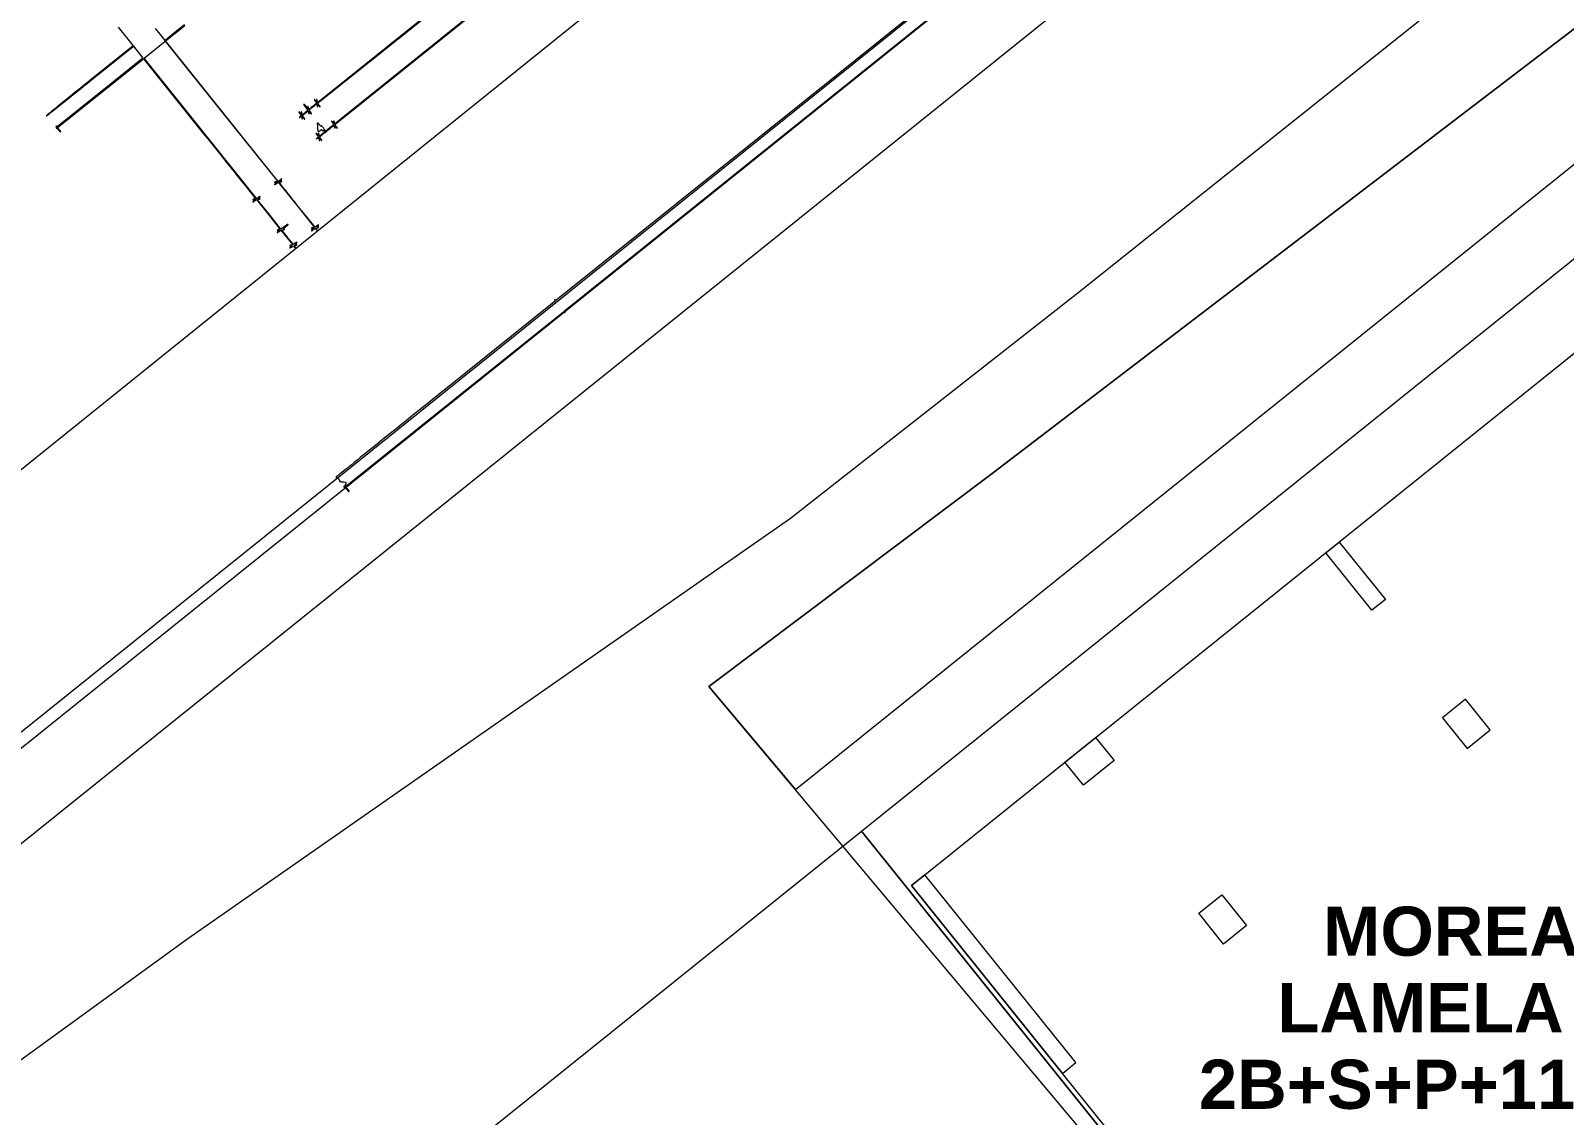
# Model space of a CAD drawing. Header units: metres. Extents: x 7511866 to 7512109, y 4692276 to 4692509.
# Drawn here: x 7511947.05 to 7511978.23, y 4692327.74 to 4692349.79 of the extents above; entities that cross this region are included whole.
import ezdxf

# ---------------------------------------------------------------- set-up
doc = ezdxf.new("R2010")
doc.units = ezdxf.units.M
doc.layers.get('0').update_dxf_attribs({"lineweight": 0})
for name, color, linetype, lineweight in [('A - objekti 1 gjendja faktike_Pen_No__1', 7, 'Continuous', 0), ('A - Pllaka Perdhes kolollt v2', 1, 'Continuous', 0), ('A - Shtyllat_Pen_No__20', 1, 'Continuous', 0), ('etazha', 7, 'Continuous', 0), ('ll-cde-shtyllat', 7, 'Continuous', 0), ('llg betimi themelet', 97, 'Continuous', 0), ('parcela', 7, 'Continuous', 0), ('Parcela Baze', 7, 'Continuous', 0), ('shytllat', 5, 'Continuous', 0), ('Themel pllaka o3 ferizaj', 30, 'Continuous', 0)]:
    doc.layers.add(name, color=color, linetype=linetype, lineweight=lineweight)
doc.layers.add('A - objekti 1 gjendja faktike_Pen_No__8', color=7, linetype='Continuous', lineweight=0, true_color=0xa80f02)
doc.styles.add('GENERATED_STYLE_1', font='arialbd.ttf')

# ---------------------------------------------------------------- blocks, each defined once
blk = doc.blocks.new('A$C51214811')
for points in [[(428.74, 37.9), (436.94, 37.9), (436.94, 18.99, 0.000291), (436.95, 10.64, 0.000828), (436.96, 4.83, 0.000039), (436.99, 0.12, 0.412858), (437.03, 0.08, 0.412858), (437.07, 0.12, 0.000039), (437.09, 4.83, 0.000828), (437.11, 10.64, 0.000291), (437.11, 18.99), (437.11, 37.9), (439.69, 37.9), (442.27, 37.9), (442.27, 19.25), (442.27, 0.6), (442.09, 0.57, 0.07936), (441.94, 0.52, 0.235729), (441.87, 0.44, 0.344765), (441.91, 0.36, 0.106575), (442.05, 0.33, -0.060886), (442.13, 0.32, -0.065899), (442.21, 0.29, -0.07192), (442.27, 0.24, -0.102185), (442.31, 0.19, 0.018157), (442.35, 0.1, 0.289816), (442.38, 0.08, 0.225928), (442.41, 0.09, 0.011806), (442.48, 0.19, -0.129289), (442.57, 0.26, -0.065826), (442.72, 0.31, -0.033394), (442.96, 0.33, -0.006314), (443.4, 0.33, 0.005421), (443.84, 0.34, 0.033183), (444.06, 0.36, 0.079155), (444.18, 0.4, 0.282275), (444.22, 0.46, 0.286822), (444.18, 0.53, 0.076301), (444.06, 0.56, 0.032071), (443.83, 0.58, 0.005163), (443.37, 0.59), (442.53, 0.59), (442.53, 19.24), (442.53, 37.9), (472.98, 37.9, -0.000195), (484.66, 37.89, -0.000326), (494.49, 37.88, -0.000004), (503.41, 37.86, -0.425827), (503.44, 37.83, -0.10382), (503.43, 37.79, -0.007062), (503.37, 37.69, -0.009869), (503.3, 37.56, -0.007234), (503.22, 37.43, 0.012708), (503.15, 37.29, 0.015414), (503.08, 37.16, 0.01405), (503.03, 37.05, 0.095102), (503.02, 36.99, 0.218217), (503.05, 36.91, 0.339983), (503.12, 36.9, 0.086405), (503.24, 37.02, 0.02268), (503.39, 37.24), (503.61, 37.6), (503.61, 36.99, 0.012065), (503.61, 36.74, 0.0222), (503.63, 36.55, 0.01921), (503.66, 36.4, 0.352506), (503.69, 36.37, 0.365646), (503.73, 36.4, 0.014491), (503.75, 36.58, 0.018502), (503.77, 36.83, 0.009164), (503.78, 37.13), (503.78, 37.9), (510.26, 37.9), (516.74, 37.9), (516.52, 37.52, 0.022251), (516.38, 37.26, 0.053466), (516.31, 37.06, 0.105612), (516.31, 36.93, 0.358625), (516.37, 36.88, 0.209335), (516.41, 36.9, 0.022051), (516.47, 36.97, 0.024308), (516.53, 37.07, 0.017141), (516.6, 37.18), (516.76, 37.48), (516.81, 36.97, 0.013488), (516.86, 36.48, 0.580342), (516.94, 36.45, 0.210817), (517.01, 36.59, 0.009535), (517.04, 37.16), (517.07, 37.9), (520.28, 37.9), (523.48, 37.9), (523.23, 37.46, 0.014935), (523.12, 37.26, 0.03864), (523.06, 37.11, 0.056736), (523.03, 37, 0.222893), (523.06, 36.94, 0.261617), (523.11, 36.93, 0.12066), (523.17, 36.96, 0.060267), (523.24, 37.04, 0.019457), (523.34, 37.19), (523.53, 37.52), (523.57, 36.99, 0.012564), (523.63, 36.48, 0.568272), (523.7, 36.45, 0.22225), (523.78, 36.59, 0.00922), (523.81, 37.16), (523.83, 37.9), (524.3, 37.9, 0.012253), (524.53, 37.9, 0.054817), (524.66, 37.92, 0.118676), (524.73, 37.96, 0.210594), (524.76, 38.02, 0.201256), (524.73, 38.08, 0.122414), (524.67, 38.12, 0.058474), (524.54, 38.14, 0.013882), (524.33, 38.15), (523.9, 38.15), (524.12, 38.52, 0.010753), (524.2, 38.66, 0.013531), (524.27, 38.8, 0.011674), (524.32, 38.92, 0.096868), (524.33, 38.98, 0.218616), (524.3, 39.06, 0.30655), (524.23, 39.07, 0.101596), (524.12, 38.98, 0.034596), (524, 38.81), (523.83, 38.53), (523.83, 39.06, 0.009996), (523.82, 39.33, 0.048921), (523.8, 39.48, 0.110787), (523.76, 39.56, 0.227124), (523.7, 39.59, 0.266366), (523.64, 39.55, 0.088943), (523.6, 39.45, 0.037256), (523.58, 39.25, 0.00643), (523.57, 38.87), (523.57, 38.15), (520.4, 38.15, -0.001874), (519.18, 38.15, -0.003126), (518.16, 38.17, -0.000394), (517.25, 38.19, -0.409902), (517.23, 38.21, -0.111035), (517.24, 38.25, -0.00754), (517.29, 38.36, -0.010506), (517.36, 38.48, -0.007675), (517.44, 38.61, 0.007234), (517.52, 38.75, 0.009869), (517.59, 38.87, 0.007062), (517.64, 38.98, 0.10382), (517.65, 39.02, 0.333117), (517.61, 39.07, 0.147749), (517.51, 39.08, 0.096128), (517.4, 39.02, 0.135121), (517.33, 38.93, -0.756009), (517.31, 38.94, -0.013651), (517.28, 39.15, -0.011714), (517.25, 39.47, -0.00567), (517.23, 39.88, 0.003898), (517.2, 40.49, 0.026247), (517.17, 40.79, 0.058328), (517.12, 40.95, 0.252636), (517.05, 41.01, 0.361219), (516.97, 40.97, 0.058268), (516.92, 40.78, 0.021911), (516.89, 40.42, 0.002461), (516.85, 39.59), (516.79, 38.15), (510.36, 38.15), (503.93, 38.15), (504.15, 38.54, 0.008959), (504.31, 38.83, 0.069373), (504.36, 38.98, 0.25141), (504.33, 39.05, 0.198121), (504.26, 39.08, 0.180386), (504.2, 39.06, 0.035725), (504.13, 38.99, 0.033672), (504.05, 38.88, 0.025766), (503.98, 38.76), (503.82, 38.45), (503.79, 39.02, 0.010857), (503.76, 39.54, 0.597596), (503.69, 39.57, 0.219319), (503.62, 39.43, 0.009046), (503.61, 38.87), (503.61, 38.15), (473.07, 38.15), (442.53, 38.15), (442.53, 42.76), (442.53, 47.37), (473.03, 47.37), (503.54, 47.37), (503.35, 47.05, -0.004855), (503.27, 46.93, -0.005537), (503.19, 46.81, -0.005042), (503.13, 46.71, -0.030884), (503.09, 46.66, 0.094374), (503.03, 46.56, 0.116251), (503.02, 46.46, 0.159083), (503.05, 46.39, 0.211125), (503.12, 46.36, 0.175744), (503.17, 46.38, 0.030637), (503.25, 46.45, 0.030019), (503.33, 46.55, 0.022931), (503.41, 46.67), (503.6, 46.99), (503.6, 46.42, 0.013372), (503.61, 46.2, 0.023366), (503.63, 46.01, 0.020491), (503.66, 45.88, 0.346819), (503.69, 45.85, 0.365646), (503.73, 45.88, 0.014491), (503.75, 46.06, 0.018502), (503.77, 46.3, 0.009164), (503.78, 46.61), (503.78, 47.37), (513.64, 47.37), (523.5, 47.37), (523.24, 46.92, 0.004639), (523.05, 46.58, 0.060119), (523, 46.44, 0.289671), (523.02, 46.38, 0.17782), (523.09, 46.36, 0.174943), (523.15, 46.38, 0.032609), (523.22, 46.45, 0.031428), (523.31, 46.55, 0.024173), (523.39, 46.67), (523.57, 46.99), (523.57, 46.42, 0.008975), (523.58, 46.13, 0.045684), (523.6, 45.96, 0.104993), (523.64, 45.88, 0.2369), (523.7, 45.85, 0.273642), (523.76, 45.89, 0.084509), (523.8, 46, 0.035355), (523.82, 46.21, 0.005946), (523.83, 46.61), (523.83, 47.37), (524.29, 47.37, 0.017105), (524.47, 47.38, 0.027868), (524.62, 47.4, 0.026982), (524.73, 47.42, 0.332234), (524.76, 47.46, 0.324248), (524.73, 47.49, 0.030617), (524.63, 47.52, 0.03004), (524.49, 47.53, 0.018511), (524.33, 47.54), (523.9, 47.54), (524.12, 47.93, 0.011597), (524.2, 48.09, 0.014102), (524.27, 48.24, 0.012683), (524.32, 48.37, 0.089272), (524.33, 48.44, 0.171861), (524.3, 48.53, 0.352784), (524.24, 48.54, 0.117079), (524.13, 48.46, 0.034501), (524.02, 48.28), (523.87, 48.01), (523.83, 48.51, 0.017263), (523.8, 48.71, 0.029087), (523.77, 48.88, 0.030909), (523.72, 49, 0.218326), (523.68, 49.04, 0.394038), (523.63, 49.02, 0.06108), (523.6, 48.9, 0.029434), (523.58, 48.68, 0.006363), (523.57, 48.31), (523.57, 47.54), (513.76, 47.54, -0.000606), (510, 47.54, -0.001011), (506.83, 47.56, -0.000041), (503.97, 47.58, -0.42449), (503.95, 47.6, -0.10382), (503.96, 47.64, -0.007062), (504.01, 47.75, -0.009869), (504.08, 47.87, -0.007234), (504.16, 48.01, 0.012708), (504.24, 48.14, 0.015414), (504.31, 48.28, 0.01405), (504.36, 48.39, 0.095102), (504.37, 48.45, 0.218217), (504.33, 48.53, 0.339983), (504.26, 48.53, 0.086405), (504.14, 48.42, 0.02268), (503.99, 48.2), (503.78, 47.84), (503.78, 48.45, 0.012065), (503.77, 48.69, 0.0222), (503.75, 48.89, 0.01921), (503.73, 49.04, 0.352506), (503.69, 49.06, 0.365646), (503.66, 49.03, 0.014491), (503.63, 48.85, 0.018502), (503.61, 48.61, 0.009164), (503.61, 48.3), (503.61, 47.54), (473.07, 47.54), (442.53, 47.54), (442.53, 51.74), (442.53, 55.93)], [(443.31, 173.75, -0.000001), (443.33, 190.23, -0.415883)], [(491.09, 132.51), (491.09, 74.6), (490.77, 74.79, -0.004855), (490.64, 74.87, -0.005537), (490.52, 74.94, -0.005042), (490.42, 75.01, -0.030884), (490.37, 75.05, 0.094374), (490.28, 75.1, 0.116251), (490.18, 75.12, 0.159083), (490.1, 75.08, 0.211125), (490.07, 75.01, 0.175744), (490.09, 74.96, 0.030637), (490.17, 74.88, 0.030019), (490.27, 74.8, 0.022931), (490.39, 74.72), (490.71, 74.54), (490.14, 74.53, 0.013372), (489.91, 74.52, 0.023366), (489.73, 74.5, 0.020491), (489.59, 74.48, 0.346819), (489.56, 74.44, 0.365646), (489.59, 74.41, 0.014491), (489.78, 74.38, 0.018502), (490.02, 74.36, 0.009164), (490.33, 74.36), (491.09, 74.36), (491.09, 72.62, -0.002376), (491.08, 71.96, -0.003962), (491.07, 71.4, -0.000632), (491.06, 70.91, -0.406071), (491.04, 70.89, -0.123338), (491.01, 70.9, -0.004527), (490.91, 70.95, -0.008014), (490.8, 71.02, -0.005516), (490.66, 71.1, 0.025038), (490.43, 71.24, 0.062172), (490.24, 71.3, 0.131175), (490.12, 71.3, 0.326866), (490.07, 71.23, 0.190299), (490.09, 71.19, 0.029092), (490.15, 71.13, 0.029066), (490.24, 71.06, 0.021498), (490.35, 71), (490.62, 70.85), (489.62, 70.82, 0.003474), (489.04, 70.81, 0.033661), (488.79, 70.78, 0.114667), (488.68, 70.73, 0.290622), (488.65, 70.65, 0.250276), (488.71, 70.57, 0.066134), (488.88, 70.53, 0.026027), (489.19, 70.5, 0.003136), (489.88, 70.49), (491.09, 70.46), (491.09, 69.24, -0.004857), (491.08, 68.77, -0.008091), (491.07, 68.37, -0.002611), (491.05, 68.04, -0.398077), (491.02, 68.01, -0.111035), (490.98, 68.02, -0.00754), (490.88, 68.08, -0.010506), (490.76, 68.14, -0.007675), (490.62, 68.22, 0.013093), (490.48, 68.3, 0.015532), (490.35, 68.37, 0.014424), (490.23, 68.42, 0.08935), (490.17, 68.43, 0.300243), (490.1, 68.39, 0.270054), (490.11, 68.31, 0.076762), (490.24, 68.18, 0.029789), (490.46, 68.04), (490.79, 67.85), (490.18, 67.85, 0.012089), (489.94, 67.84, 0.022171), (489.74, 67.82, 0.019132), (489.59, 67.79, 0.352327), (489.56, 67.76, 0.365646), (489.59, 67.72, 0.014491), (489.78, 67.7, 0.018502), (490.02, 67.68, 0.009164), (490.33, 67.68), (491.09, 67.68), (491.09, 67.17, 0.015416), (491.09, 66.97, 0.025878), (491.11, 66.81, 0.024068), (491.14, 66.69, 0.339565), (491.17, 66.66, 0.322437), (491.2, 66.68, 0.031449), (491.23, 66.78, 0.03053), (491.25, 66.92, 0.01883), (491.26, 67.08, -0.011313), (491.26, 67.25, -0.018676), (491.27, 67.38, -0.013163), (491.29, 67.49, -0.364519), (491.31, 67.51, -0.112389), (491.34, 67.5, -0.003975), (491.46, 67.44, -0.007185), (491.61, 67.36, -0.004948), (491.77, 67.28, 0.023312), (492.17, 67.08, 0.512959), (492.26, 67.13, 0.260592), (492.19, 67.29, 0.019352), (491.8, 67.56, -0.16362), (491.76, 67.61, -0.444968), (491.77, 67.65, -0.055603), (491.9, 67.66, -0.004947), (492.21, 67.67, 0.013429), (492.43, 67.68, 0.023296), (492.61, 67.7, 0.020304), (492.75, 67.73, 0.34644), (492.78, 67.76, 0.365646), (492.75, 67.8, 0.014491), (492.57, 67.82, 0.018502), (492.33, 67.84, 0.009164), (492.02, 67.84), (491.26, 67.84), (491.26, 69.16), (491.26, 70.48), (491.72, 70.22, 0.013632), (491.92, 70.11, 0.036849), (492.07, 70.04, 0.055394), (492.18, 70.02, 0.285851), (492.23, 70.05, 0.078544), (492.26, 70.12, 0.25054), (492.25, 70.17, 0.068732), (492.18, 70.22, 0.002883), (491.93, 70.37), (491.64, 70.55), (492.21, 70.55, 0.008923), (492.5, 70.56, 0.04577), (492.66, 70.58, 0.10575), (492.75, 70.62, 0.236826), (492.78, 70.68, 0.273642), (492.74, 70.74, 0.084509), (492.63, 70.78, 0.035355), (492.42, 70.8, 0.005946), (492.02, 70.81), (491.26, 70.81), (491.26, 72.5, -0.003515), (491.26, 73.15, -0.005871), (491.27, 73.69, -0.001384), (491.29, 74.16, -0.413778), (491.32, 74.19, -0.10382), (491.36, 74.18, -0.007062), (491.46, 74.12, -0.009869), (491.59, 74.06, -0.007234), (491.72, 73.98, 0.012708), (491.86, 73.9, 0.015414), (491.99, 73.83, 0.01405), (492.11, 73.78, 0.095102), (492.17, 73.77, 0.218217), (492.25, 73.8, 0.339983), (492.25, 73.87, 0.086405), (492.13, 73.99, 0.02268), (491.91, 74.14), (491.55, 74.36), (492.17, 74.36, 0.012065), (492.41, 74.36, 0.0222), (492.6, 74.38, 0.01921), (492.75, 74.41, 0.352506), (492.78, 74.44, 0.365646), (492.75, 74.48, 0.014491), (492.57, 74.5, 0.018502), (492.33, 74.52, 0.009164), (492.02, 74.53), (491.26, 74.53), (491.26, 132.44)], [(500.39, 132.52), (500.39, 74.61), (499.98, 74.87, 0.012763), (499.69, 75.04, 0.067597), (499.51, 75.11, 0.21343), (499.42, 75.09, 0.244789), (499.38, 75.01, 0.180386), (499.4, 74.96, 0.035725), (499.47, 74.88, 0.033672), (499.57, 74.8, 0.025766), (499.7, 74.73), (500.01, 74.57), (499.44, 74.54, 0.011581), (498.91, 74.51, 0.639683), (498.89, 74.44, 0.186785), (499.05, 74.37, 0.009128), (499.63, 74.36), (500.39, 74.36), (500.39, 72.57), (500.39, 70.79), (499.53, 70.81, 0.002827), (498.6, 70.83, 0.033209), (498.24, 70.81, 0.135635), (498.09, 70.75, 0.30132), (498.05, 70.64, -0.182728), (498.04, 70.54, -0.224194), (497.97, 70.49, -0.051788), (497.8, 70.47, -0.00362), (497.3, 70.47, 0.004714), (496.84, 70.46, 0.041991), (496.63, 70.44, 0.129567), (496.54, 70.4, 0.22065), (496.5, 70.32, 0.239123), (496.61, 70.11, 0.005433), (497.56, 69.43, 0.007285), (498.5, 68.79, 0.146296), (498.83, 68.69, 0.092874), (498.95, 68.71, 0.227966), (499.01, 68.78, 0.071609), (499.04, 68.93, 0.004467), (499.04, 69.37), (499.04, 70.04), (499.42, 70.04, 0.012699), (499.65, 70.05, 0.114574), (499.74, 70.08, 0.210352), (499.79, 70.14, 0.058662), (499.8, 70.26, -0.050766), (499.81, 70.37, -0.189121), (499.85, 70.43, -0.13443), (499.93, 70.46, -0.021436), (500.1, 70.47), (500.39, 70.47), (500.39, 69.24, -0.004849), (500.39, 68.77, -0.008099), (500.37, 68.37, -0.002619), (500.36, 68.04, -0.408171), (500.33, 68.02, -0.10382), (500.29, 68.03, -0.007062), (500.19, 68.08, -0.009869), (500.06, 68.15, -0.007234), (499.93, 68.23, 0.012708), (499.79, 68.31, 0.015414), (499.66, 68.37, 0.01405), (499.54, 68.42, 0.095102), (499.48, 68.44, 0.218217), (499.4, 68.4, 0.339983), (499.4, 68.33, 0.086405), (499.51, 68.21, 0.02268), (499.74, 68.06), (500.1, 67.85), (499.48, 67.85, 0.012065), (499.24, 67.84, 0.0222), (499.04, 67.82, 0.01921), (498.9, 67.79, 0.352506), (498.87, 67.76, 0.365646), (498.9, 67.72, 0.014491), (499.08, 67.7, 0.018502), (499.32, 67.68, 0.009164), (499.63, 67.68), (500.39, 67.68), (500.39, 67.17, 0.013543), (500.4, 66.76, 0.3303), (500.47, 66.67, 0.452121), (500.55, 66.72, 0.014506), (500.58, 67.12), (500.6, 67.58), (501.01, 67.33, 0.008779), (501.17, 67.24, 0.01176), (501.31, 67.16, 0.009021), (501.44, 67.09, 0.110284), (501.49, 67.08, 0.290106), (501.56, 67.13, 0.247719), (501.56, 67.22, 0.087242), (501.45, 67.35, 0.040002), (501.26, 67.48), (500.94, 67.67), (501.51, 67.67, 0.013372), (501.74, 67.68, 0.023366), (501.92, 67.7, 0.020491), (502.06, 67.73, 0.346819), (502.09, 67.76, 0.365646), (502.06, 67.8, 0.014491), (501.87, 67.82, 0.018502), (501.63, 67.84, 0.009164), (501.32, 67.84), (500.56, 67.84), (500.56, 69.11, -0.005215), (500.57, 69.69, -0.012996), (500.59, 70.12, -0.014511), (500.62, 70.42, -0.10096), (500.67, 70.56, 0.021008), (500.72, 70.66, 0.112809), (500.73, 70.71, 0.209739), (500.71, 70.75, 0.099419), (500.67, 70.78, -0.285784), (500.61, 70.85, -0.01215), (500.59, 71.18, -0.012408), (500.57, 71.67, -0.002915), (500.56, 72.5, -0.003529), (500.57, 73.15, -0.005883), (500.58, 73.69, -0.001388), (500.6, 74.16, -0.403601), (500.63, 74.19, -0.111035), (500.67, 74.18, -0.00754), (500.77, 74.13, -0.010506), (500.89, 74.06, -0.007675), (501.03, 73.98, 0.013093), (501.17, 73.9, 0.015532), (501.3, 73.83, 0.014424), (501.42, 73.78, 0.08935), (501.48, 73.77, 0.300243), (501.55, 73.81, 0.270054), (501.54, 73.89, 0.076762), (501.41, 74.03, 0.029789), (501.19, 74.17), (500.86, 74.36), (501.47, 74.36, 0.012089), (501.71, 74.36, 0.022171), (501.91, 74.38, 0.019132), (502.06, 74.41, 0.352327), (502.09, 74.44, 0.365646), (502.06, 74.48, 0.014491), (501.87, 74.5, 0.018502), (501.63, 74.52, 0.009164), (501.32, 74.53), (500.56, 74.53), (500.56, 132.44)], [(500.58, 291.8, -0.000003), (500.6, 303.34, -0.41574)], [(594.05, 254.3), (594.05, 95.76), (593.83, 95.76, 0.04716), (593.75, 95.75, 0.088208), (593.68, 95.73, 0.118484), (593.64, 95.69, 0.140575), (593.62, 95.64, 0.140556), (593.64, 95.58, 0.118464), (593.68, 95.54, 0.088215), (593.75, 95.52, 0.047191), (593.83, 95.51), (594.05, 95.51), (594.07, 47.77, 0.00005), (594.08, 17.23, 0.000756), (594.11, 6.62, 0.000146), (594.13, 0.14, 0.358326), (594.24, 0.01, 0.08885), (594.31, 0.01, 0.117726), (594.37, 0.03, 0.106988), (594.41, 0.08, 0.064019), (594.44, 0.16, -0.121218), (594.49, 0.25, -0.14316), (594.58, 0.3, -0.058721), (594.74, 0.33, -0.007278), (595.1, 0.33, -0.013608), (595.35, 0.33, -0.022564), (595.57, 0.31, -0.023805), (595.73, 0.27, -0.137234), (595.81, 0.23, 0.06453), (595.87, 0.18, 0.13268), (595.92, 0.17, 0.106729), (595.99, 0.18, 0.033247), (596.08, 0.23, -0.030026), (596.15, 0.27, -0.024824), (596.23, 0.3, -0.025528), (596.31, 0.33, -0.059273), (596.37, 0.33, 0.116941), (596.42, 0.35, 0.100544), (596.46, 0.38, 0.092923), (596.49, 0.43, 0.083617), (596.5, 0.48, -0.15027), (596.52, 0.57, -0.016001), (596.65, 0.74, -0.018591), (596.81, 0.93, -0.013918), (597.01, 1.14), (597.51, 1.64), (597.85, 1.31, -0.021258), (598.04, 1.11, -0.072372), (598.13, 0.96, -0.071921), (598.18, 0.79, -0.020821), (598.21, 0.51, 0.012868), (598.23, 0.27, 0.059708), (598.26, 0.13, 0.117656), (598.31, 0.05, 0.143811), (598.39, 0.01, 0.089087), (598.46, 0.01, 0.117231), (598.51, 0.03, 0.106566), (598.56, 0.08, 0.064164), (598.59, 0.16, -0.171591), (598.65, 0.26, -0.119371), (598.78, 0.31, -0.036946), (599.03, 0.33, -0.00308), (599.68, 0.33, 0.003913), (600.25, 0.34, 0.026229), (600.53, 0.36, 0.060175), (600.68, 0.39, 0.312034), (600.73, 0.46, 0.313079), (600.68, 0.53, 0.0595), (600.53, 0.56, 0.025996), (600.25, 0.58, 0.003867), (599.67, 0.59), (598.61, 0.59), (598.61, 48.05), (598.61, 95.51), (598.91, 95.51, 0.025511), (599.05, 95.52, 0.075863), (599.14, 95.54, 0.129352), (599.19, 95.58, 0.164293), (599.21, 95.64, 0.164287), (599.19, 95.69, 0.129351), (599.14, 95.73, 0.075866), (599.05, 95.76, 0.025514), (598.91, 95.76), (598.61, 95.76), (598.59, 256.64)], [(98.06, 90.5, -0.000001), (113.4, 90.48, -0.426088)], [(102.62, 138.06, -0.000001), (113.4, 138.04, -0.0589)], [(312.55, 88.27, 0.000001), (312.54, 92.14, 0.000001), (312.53, 96.71)]]:
    blk.add_lwpolyline(points, format="xyb")
blk.add_lwpolyline([(442.27, 55.99), (442.27, 51.77), (442.27, 47.54), (439.69, 47.54), (437.11, 47.54)])

msp = doc.modelspace()

# ---------------------------------------------------------------- linework, layer by layer
at = {"layer": 'A - objekti 1 gjendja faktike_Pen_No__1', "color": 7, "linetype": 'Continuous', "lineweight": 13}
msp.add_line((7511970.156, 4692359.629), (7511934.877, 4692331.212), dxfattribs=at)
at = {"layer": 'A - objekti 1 gjendja faktike_Pen_No__8', "color": 14, "linetype": 'Continuous', "lineweight": 0, "true_color": 0xa80f02}
msp.add_lwpolyline([(7511940.875, 4692330.404), (7511972.942, 4692356.159), (7511951.05, 4692383.416), (7511950.855, 4692383.26), (7511972.591, 4692356.198), (7511940.719, 4692330.599)], close=True, dxfattribs=at)
at = {"layer": 'A - Pllaka Perdhes kolollt v2', "linetype": 'Continuous', "flags": 128}
msp.add_lwpolyline([(7511964.959, 4692332.413), (7511984.041, 4692347.738), (7512008.082, 4692331.91), (7511996.588, 4692314.454), (7511987.028, 4692320.748, 0.325552), (7511979.03, 4692320.37), (7511976.356, 4692318.223)], format="xyb", close=True, dxfattribs=at)
at = {"layer": 'A - Shtyllat_Pen_No__20', "color": 1, "linetype": 'Continuous', "lineweight": 0, "flags": 128}
for points in [[(7511974.319, 4692338.006), (7511973.379, 4692339.175), (7511973.652, 4692339.394), (7511974.592, 4692338.225)], [(7511975.752, 4692335.822), (7511976.253, 4692335.198), (7511976.721, 4692335.574), (7511976.22, 4692336.198)], [(7511968.453, 4692334.449), (7511968.078, 4692334.917), (7511968.701, 4692335.418), (7511969.077, 4692334.95)], [(7511964.959, 4692332.412), (7511968.027, 4692328.592), (7511968.3, 4692328.811), (7511965.232, 4692332.631)], [(7511971.302, 4692331.222), (7511970.801, 4692331.846), (7511971.269, 4692332.221), (7511971.77, 4692331.598)]]:
    msp.add_lwpolyline(points, close=True, dxfattribs=at)
at = {"layer": 'llg betimi themelet', "flags": 128}
msp.add_lwpolyline([(7511930.845, 4692306.939), (7511963.942, 4692333.519), (7511976.09, 4692318.395), (7511972.465, 4692315.483), (7511947.009, 4692295.038), (7511945.85, 4692296.48), (7511942.731, 4692293.976), (7511939.726, 4692297.718), (7511938.829, 4692296.998)], close=True, dxfattribs=at)
at = {"layer": 'parcela'}
msp.add_lwpolyline([(7512014.001, 4692331.061), (7512007.601, 4692322.736), (7511996.728, 4692308.593), (7511996.478, 4692308.808), (7511984.225, 4692318.67), (7511979.511, 4692314.209), (7511960.838, 4692336.459), (7511966.627, 4692340.808), (7511982.769, 4692353.148), (7511985.853, 4692355.253), (7512004.361, 4692337.945), (7512007.31, 4692335.187), (7512013.22, 4692331.467), (7512014.001, 4692331.061)], dxfattribs=at)
at = {"layer": 'Parcela Baze', "flags": 128}
for points in [[(7511868.089, 4692380.675), (7511937.066, 4692414.438), (7511937.581, 4692414.509), (7511938.619, 4692414.346), (7511942.993, 4692405.116), (7511951.692, 4692387.847), (7511952.79, 4692386.36), (7511954.994, 4692383.377), (7511958.422, 4692378.737), (7511962.664, 4692376.104), (7511969.659, 4692368.194), (7511977.522, 4692360.323), (7511977.965, 4692359.554), (7511977.935, 4692358.579), (7511977.366, 4692357.776), (7511935.682, 4692324.288), (7511925.491, 4692332.643), (7511912.211, 4692343.575)], [(7511981.327, 4692293.349), (7511974.713, 4692285.413), (7511968.092, 4692275.964), (7511951.116, 4692286.887), (7511941.458, 4692293.101), (7511928.331, 4692300.748), (7511927.019, 4692301.512), (7511925.6, 4692312.428), (7511939.02, 4692321.55), (7511937.962, 4692322.418), (7511950.248, 4692331.332), (7511962.497, 4692339.88), (7511968.34, 4692344.458), (7511984.021, 4692356.967)], [(7511982.769, 4692353.148), (7511966.627, 4692340.808), (7511960.838, 4692336.459), (7511962.597, 4692334.363), (7511984.28, 4692351.78)]]:
    msp.add_lwpolyline(points, dxfattribs=at)
at = {"layer": 'shytllat', "color": 8, "linetype": 'Continuous', "lineweight": 0}
msp.add_lwpolyline([(7511940.875, 4692330.404), (7511972.942, 4692356.159), (7511951.05, 4692383.416), (7511950.855, 4692383.26), (7511972.591, 4692356.198), (7511940.719, 4692330.599), (7511940.875, 4692330.404)], dxfattribs=at)
at = {"layer": 'Themel pllaka o3 ferizaj', "flags": 128}
msp.add_lwpolyline([(7512009.128, 4692333.136), (7511999.067, 4692317.853), (7511996.7, 4692314.26), (7511986.973, 4692320.665, 0.158744), (7511982.972, 4692321.761, 0.158634), (7511979.093, 4692320.292), (7511976.341, 4692318.082), (7511974.776, 4692320.031), (7511963.942, 4692333.519), (7511984.035, 4692349.657)], format="xyb", close=True, dxfattribs=at)

# ---------------------------------------------------------------- block references
at = {"layer": 'll-cde-shtyllat', "xscale": 0.05993101123899882, "yscale": 0.05993101123899882, "zscale": 0.05993101123899882, "rotation": 308.7325131062978}
msp.add_blockref('A$C51214811', (7511930.978, 4692368.487), dxfattribs=at)

# ---------------------------------------------------------------- texts
at = {"layer": 'etazha', "color": 0, "insert": (7511975.926, 4692327.857), "char_height": 1, "attachment_point": 8, "line_spacing_factor": 0.933377, "style": 'GENERATED_STYLE_1'}
msp.add_mtext('\\A1;MOREA\\PLAMELA F\\P2B+S+P+11+Ph', dxfattribs=at)

doc.saveas('drawing.dxf')
